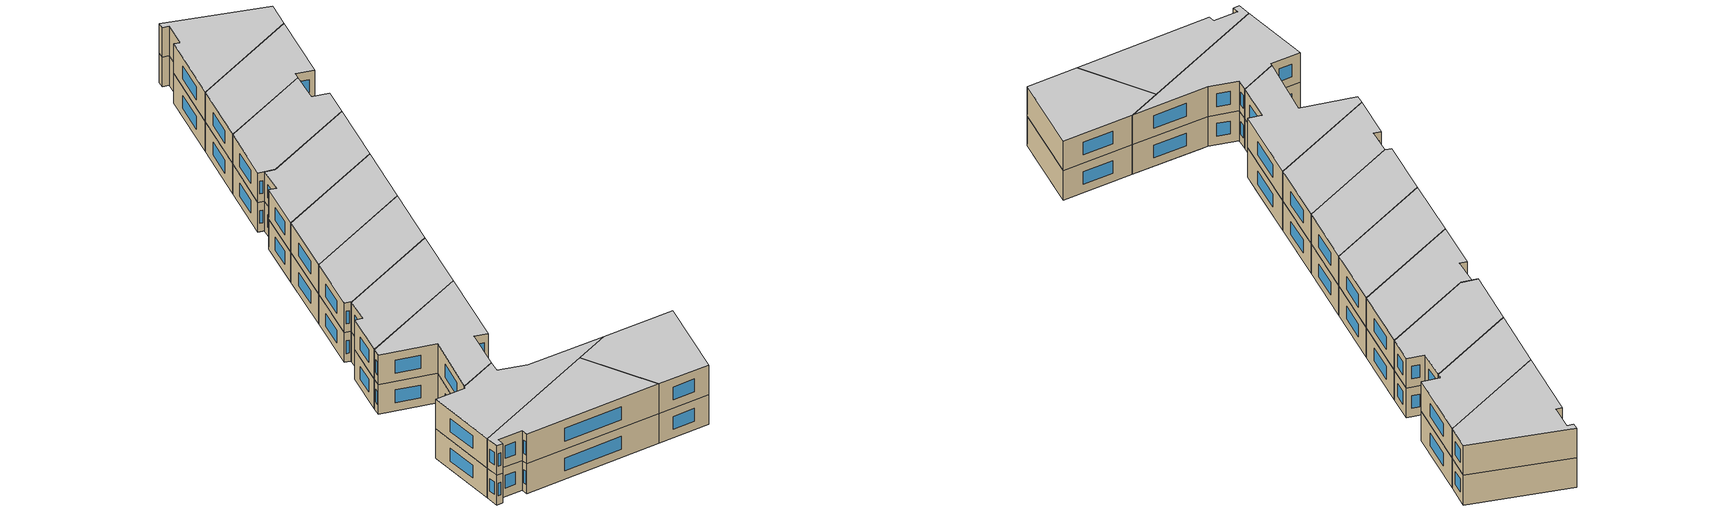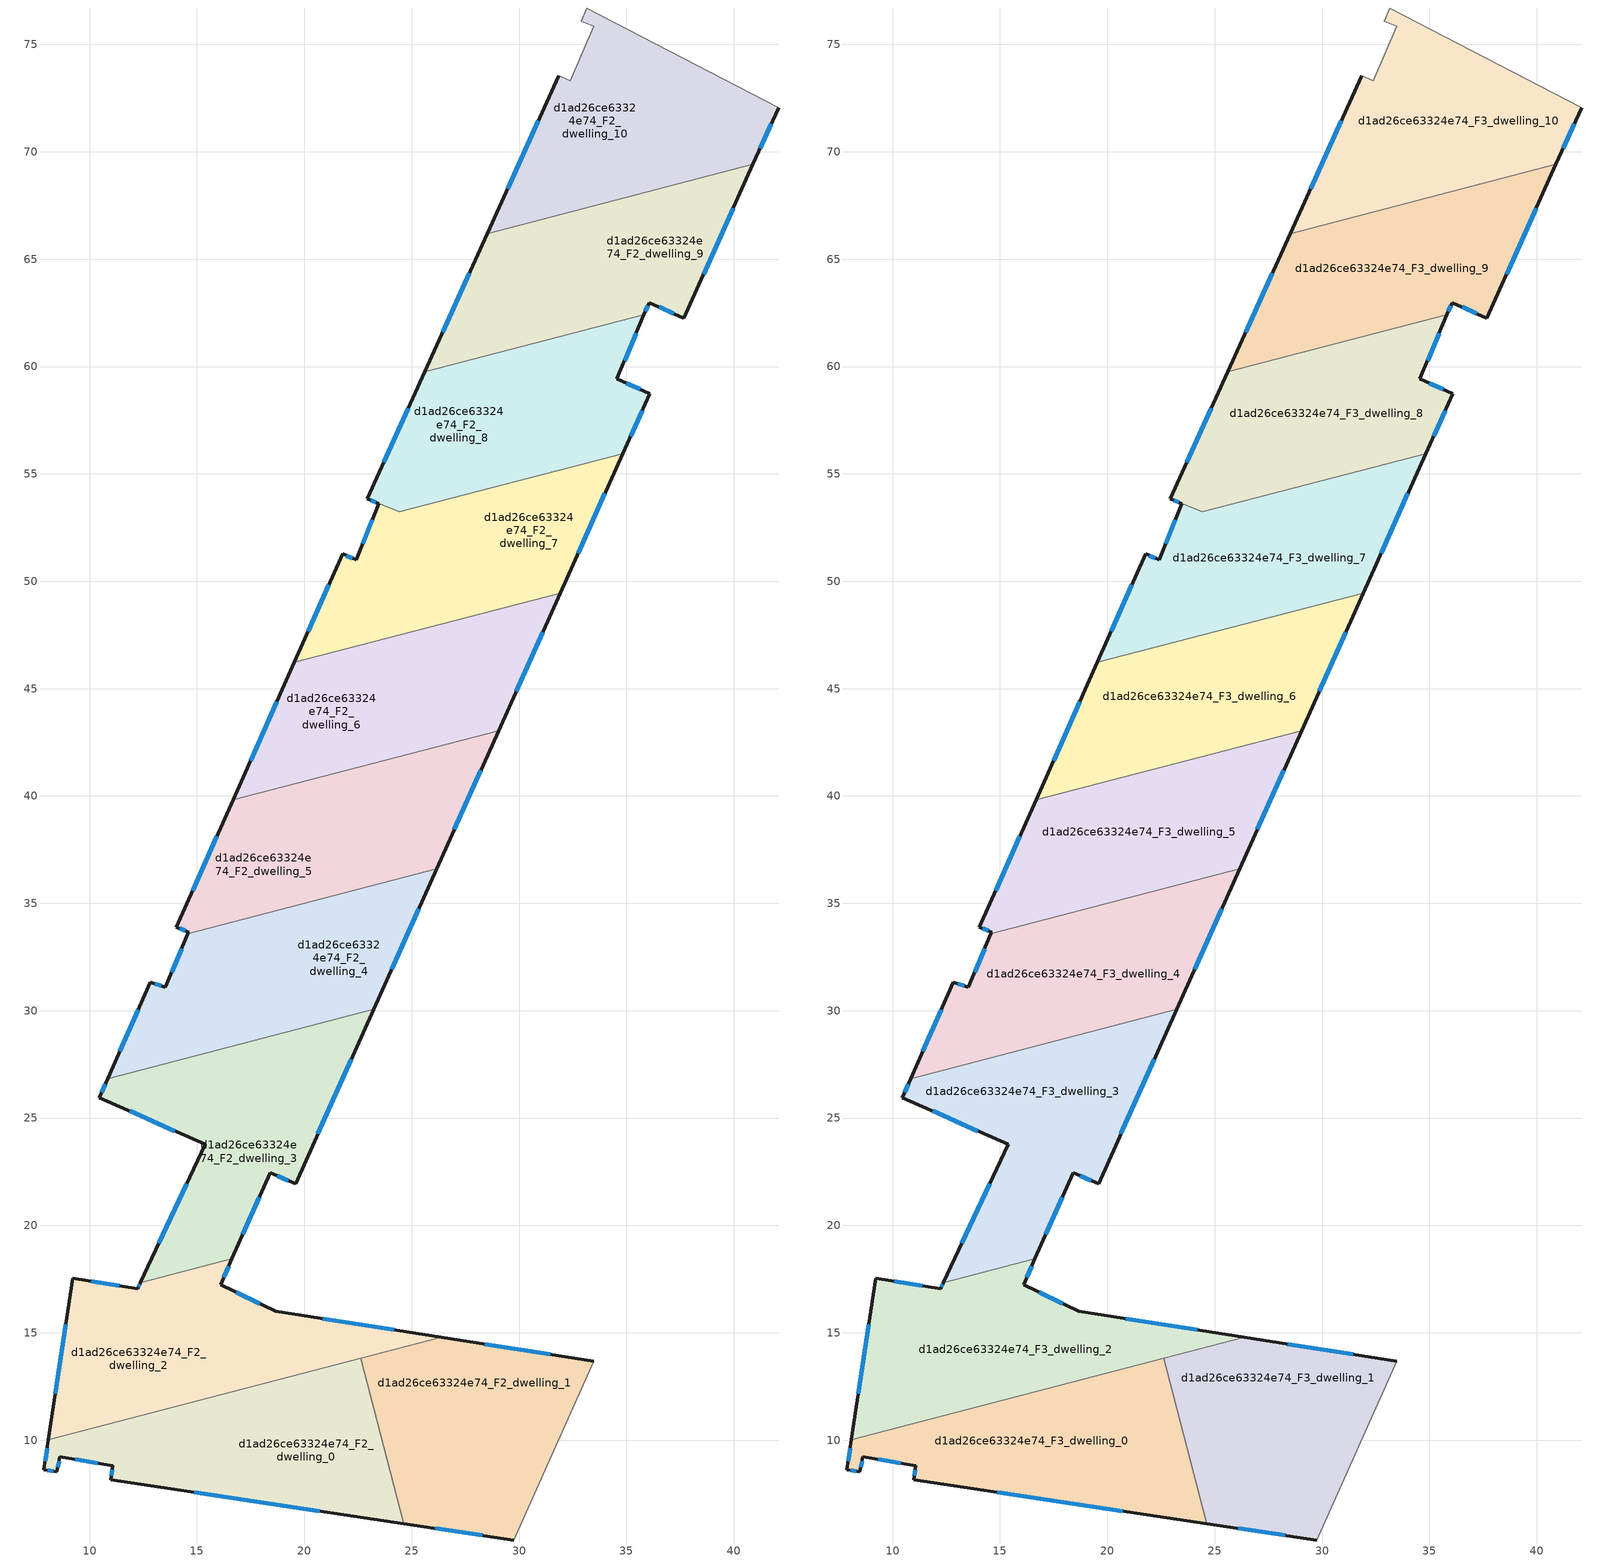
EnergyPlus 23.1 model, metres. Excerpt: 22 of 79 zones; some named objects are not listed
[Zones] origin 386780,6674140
d1ad26ce63324e74_F2_dwelling_0
 floor adiabatic (EU_floor_Construction): 23.32,11.12 24.62,6.12 15.39,7.5 17.64,12.52 19.27,12.94 z6
 floor to d1ad26ce63324e74_F1_dwelling_8 (EU_floor_Construction): 22.62,13.81 23.32,11.12 19.27,12.94 z6
 floor to d1ad26ce63324e74_F1_dwelling_11 (EU_floor_Construction): 17.64,12.52 15.39,7.5 10.98,8.16 11.07,8.82 8.62,9.22 8.47,8.54 7.87,8.62 8.08,10.02 z6
 wall outside (EU_wall_Construction): 8.08,10.02 7.87,8.62 8.47,8.54 8.62,9.22 11.07,8.82 10.98,8.16 24.62,6.12 z6:9
 wall to d1ad26ce63324e74_F2_dwelling_1 (EU_wall_Construction): 24.62,6.12 22.62,13.81 z6:9
 wall to d1ad26ce63324e74_F2_dwelling_2 (EU_wall_Construction): 22.62,13.81 8.08,10.02 z6:9
 window (EU_Window_Construction): 9.32,9.1 10.37,8.93 / 8.51,8.73 8.58,9.02 / 8.04,8.6 8.3,8.56 / 8.02,9.62 7.93,9.02 / 14.88,7.58 20.73,6.7 / 11.04,8.63 11,8.35 z6.86:8.14
d1ad26ce63324e74_F2_dwelling_1
 floor to d1ad26ce63324e74_F1_dwelling_8 (EU_floor_Construction): 33.47,13.68 30.83,7.75 23.32,11.12 22.62,13.81 26.39,14.79 z6
 floor to d1ad26ce63324e74_F1_dwelling_10 (EU_floor_Construction): 30.83,7.75 29.76,5.35 24.62,6.12 23.32,11.12 z6
 wall outside (EU_wall_Construction): 24.62,6.12 29.76,5.35 / 33.47,13.68 26.39,14.79 z6:9
 wall adiabatic (EU_wall_Construction): 29.76,5.35 33.47,13.68 z6:9
 wall to d1ad26ce63324e74_F2_dwelling_2 (EU_wall_Construction): 26.39,14.79 22.62,13.81 z6:9
 window (EU_Window_Construction): 26.09,5.9 28.29,5.57 / 31.45,14 28.41,14.48 z6.86:8.14
d1ad26ce63324e74_F2_dwelling_10
 floor to d1ad26ce63324e74_F1_dwelling_1 (EU_floor_Construction): 37.52,74.43 34.52,67.75 28.52,66.18 31.86,73.55 32.38,73.3 33.49,75.86 32.9,76.08 33.16,76.7 z6
 floor to d1ad26ce63324e74_F1_dwelling_0 (EU_floor_Construction): 42.08,72.05 40.89,69.41 34.52,67.75 37.52,74.43 z6
 wall outside (EU_wall_Construction): 40.89,69.41 42.08,72.05 / 31.86,73.55 28.52,66.18 z6:9
 wall adiabatic (EU_wall_Construction): 42.08,72.05 33.16,76.7 32.9,76.08 33.49,75.86 32.38,73.3 31.86,73.55 z6:9
 wall to d1ad26ce63324e74_F2_dwelling_9 (EU_wall_Construction): 28.52,66.18 40.89,69.41 z6:9
 window (EU_Window_Construction): 41.23,70.17 41.74,71.3 / 30.9,71.45 29.47,68.29 z6.86:8.14
d1ad26ce63324e74_F2_dwelling_2
 floor to d1ad26ce63324e74_F1_dwelling_11 (EU_floor_Construction): 18.08,13.48 17.64,12.52 8.08,10.02 9.2,17.47 9.21,17.55 12.24,17.06 11.87,16.27 z6
 floor to d1ad26ce63324e74_F1_dwelling_9 (EU_floor_Construction): 18.66,16.01 19.17,15.93 18.07,13.48 11.87,16.27 12.24,17.06 12.37,17.33 16.63,18.44 16.1,17.24 z6
 floor to d1ad26ce63324e74_F1_dwelling_8 (EU_floor_Construction): 26.39,14.79 19.27,12.94 18.08,13.48 19.17,15.93 z6
 floor to d1ad26ce63324e74_F1_dwelling_10 (EU_floor_Construction): 19.27,12.94 17.64,12.52 18.08,13.48 z6
 wall outside (EU_wall_Construction): 12.37,17.33 12.24,17.06 9.21,17.55 8.08,10.02 / 26.39,14.79 18.66,16.01 16.1,17.24 16.63,18.44 z6:9
 wall to d1ad26ce63324e74_F2_dwelling_3 (EU_wall_Construction): 16.63,18.44 12.37,17.33 z6:9
 window (EU_Window_Construction): 8.89,15.4 8.4,12.17 / 11.37,17.2 10.07,17.41 / 12.33,17.25 12.28,17.14 / 16.25,17.58 16.48,18.1 / 17.93,16.36 16.83,16.89 / 24.18,15.14 20.87,15.66 z6.86:8.14
d1ad26ce63324e74_F2_dwelling_3
 floor to d1ad26ce63324e74_F1_dwelling_9 (EU_floor_Construction): 20.64,24.27 19.59,21.95 18.4,22.46 16.63,18.44 12.37,17.33 15.38,23.77 10.46,25.96 10.85,26.84 13.43,27.51 z6
 floor to d1ad26ce63324e74_F1_dwelling_6 (EU_floor_Construction): 23.23,30.07 20.64,24.27 16.15,26.29 17.13,28.48 z6
 floor to d1ad26ce63324e74_F1_dwelling_7 (EU_floor_Construction): 17.13,28.48 16.15,26.29 13.43,27.51 z6
 wall outside (EU_wall_Construction): 10.85,26.84 10.46,25.96 15.38,23.77 12.37,17.33 / 16.63,18.44 18.4,22.46 19.59,21.95 23.23,30.07 z6:9
 wall to d1ad26ce63324e74_F2_dwelling_4 (EU_wall_Construction): 23.23,30.07 10.85,26.84 z6:9
 window (EU_Window_Construction): 14.52,21.93 13.23,19.17 / 11.86,25.33 13.97,24.4 / 10.74,26.59 10.57,26.21 / 20.63,24.27 22.19,27.75 / 18.74,22.31 19.25,22.09 / 17.14,19.59 17.9,21.31 z6.86:8.14
d1ad26ce63324e74_F2_dwelling_4
 floor to d1ad26ce63324e74_F1_dwelling_6 (EU_floor_Construction): 25.98,36.19 23.23,30.07 17.13,28.48 20.07,35.03 25.45,36.43 z6
 floor to d1ad26ce63324e74_F1_dwelling_7 (EU_floor_Construction): 20.07,35.03 17.13,28.48 13.43,27.51 11.52,28.37 12.82,31.33 13.53,31.08 14.58,33.59 z6
 floor to d1ad26ce63324e74_F1_dwelling_9 (EU_floor_Construction): 13.43,27.51 10.85,26.84 11.52,28.37 z6
 floor to d1ad26ce63324e74_F1_dwelling_4 (EU_floor_Construction): 26.17,36.61 25.98,36.19 25.45,36.43 z6
 wall outside (EU_wall_Construction): 14.58,33.59 13.53,31.08 12.82,31.33 10.85,26.84 / 23.23,30.07 26.17,36.61 z6:9
 wall to d1ad26ce63324e74_F2_dwelling_5 (EU_wall_Construction): 26.17,36.61 14.58,33.59 z6:9
 window (EU_Window_Construction): 13.33,31.15 13.02,31.26 / 14.28,32.88 13.83,31.8 / 24.07,31.94 25.33,34.74 / 12.26,30.05 11.41,28.12 z6.86:8.14
d1ad26ce63324e74_F2_dwelling_5
 floor to d1ad26ce63324e74_F1_dwelling_5 (EU_floor_Construction): 22.88,41.44 21.44,38.23 17.44,40.02 z6
 floor to d1ad26ce63324e74_F1_dwelling_4 (EU_floor_Construction): 29.05,43.05 26.17,36.61 25.45,36.43 21.44,38.23 22.88,41.44 z6
 floor to d1ad26ce63324e74_F1_dwelling_7 (EU_floor_Construction): 21.5,38.2 20.07,35.03 14.58,33.59 14.61,33.66 14.05,33.9 16.68,39.82 17.44,40.02 z6
 floor to d1ad26ce63324e74_F1_dwelling_6 (EU_floor_Construction): 25.45,36.43 20.07,35.03 21.5,38.2 z6
 wall outside (EU_wall_Construction): 16.68,39.82 14.05,33.9 14.61,33.66 14.58,33.59 / 26.17,36.61 29.05,43.05 z6:9
 wall to d1ad26ce63324e74_F2_dwelling_6 (EU_wall_Construction): 29.05,43.05 16.68,39.82 z6:9
 window (EU_Window_Construction): 14.21,33.83 14.45,33.73 / 15.93,38.13 14.8,35.59 / 26.99,38.45 28.23,41.21 z6.86:8.14
d1ad26ce63324e74_F2_dwelling_6
 floor to d1ad26ce63324e74_F1_dwelling_4 (EU_floor_Construction): 31.26,47.97 29.05,43.05 22.88,41.44 25.76,47.84 29.41,48.8 z6
 floor to d1ad26ce63324e74_F1_dwelling_2 (EU_floor_Construction): 31.92,49.45 31.26,47.97 29.42,48.8 z6
 floor to d1ad26ce63324e74_F1_dwelling_5 (EU_floor_Construction): 25.76,47.84 22.88,41.44 17.44,40.02 16.88,40.27 19.53,46.22 z6
 floor to d1ad26ce63324e74_F1_dwelling_7 (EU_floor_Construction): 17.44,40.02 16.68,39.82 16.88,40.27 z6
 wall outside (EU_wall_Construction): 29.05,43.05 31.92,49.45 / 19.53,46.22 16.68,39.82 z6:9
 wall to d1ad26ce63324e74_F2_dwelling_7 (EU_wall_Construction): 31.92,49.45 19.53,46.22 z6:9
 window (EU_Window_Construction): 29.87,44.88 31.1,47.62 / 18.72,44.39 17.5,41.65 z6.86:8.14
d1ad26ce63324e74_F2_dwelling_7
 floor to d1ad26ce63324e74_F1_dwelling_2 (EU_floor_Construction): 34.83,55.95 31.92,49.45 29.42,48.8 26.66,50.04 28.58,54.32 z6
 floor to d1ad26ce63324e74_F1_dwelling_5 (EU_floor_Construction): 26.73,50 25.76,47.84 19.53,46.22 21.78,51.28 22.42,51 22.74,51.79 z6
 floor to d1ad26ce63324e74_F1_dwelling_3 (EU_floor_Construction): 28.58,54.32 26.66,50.04 22.74,51.79 23.47,53.62 22.92,53.84 22.93,53.85 24.42,53.24 z6
 floor to d1ad26ce63324e74_F1_dwelling_4 (EU_floor_Construction): 29.41,48.8 25.76,47.84 26.73,50 z6
 wall outside (EU_wall_Construction): 31.92,49.45 34.83,55.95 / 22.93,53.85 22.92,53.84 23.47,53.62 22.42,51 21.78,51.28 19.53,46.22 z6:9
 wall to d1ad26ce63324e74_F2_dwelling_8 (EU_wall_Construction): 34.83,55.95 24.42,53.24 22.93,53.85 z6:9
 window (EU_Window_Construction): 32.75,51.31 34,54.09 / 21.14,49.83 20.17,47.66 / 22.23,51.08 21.96,51.2 / 23.17,52.87 22.72,51.75 / 23.08,53.78 23.32,53.68 z6.86:8.14
d1ad26ce63324e74_F2_dwelling_8
 floor to d1ad26ce63324e74_F1_dwelling_3 (EU_floor_Construction): 31.74,61.35 28.58,54.32 24.42,53.24 22.93,53.85 25.6,59.75 z6
 floor to d1ad26ce63324e74_F1_dwelling_0 (EU_floor_Construction): 35.82,62.42 35.11,60.73 32.99,61.68 z6
 floor to d1ad26ce63324e74_F1_dwelling_2 (EU_floor_Construction): 35.11,60.73 34.56,59.42 36.08,58.74 34.83,55.95 28.58,54.32 31.74,61.35 32.99,61.68 z6
 wall outside (EU_wall_Construction): 25.6,59.75 22.93,53.85 / 34.83,55.95 36.08,58.74 34.56,59.42 35.82,62.42 z6:9
 wall to d1ad26ce63324e74_F2_dwelling_9 (EU_wall_Construction): 35.82,62.42 25.6,59.75 z6:9
 window (EU_Window_Construction): 24.84,58.07 23.69,55.54 / 34.92,60.28 35.46,61.56 / 35.65,58.93 34.99,59.23 / 35.19,56.75 35.73,57.94 z6.86:8.14
d1ad26ce63324e74_F2_dwelling_9
 floor to d1ad26ce63324e74_F1_dwelling_0 (EU_floor_Construction): 40.89,69.41 37.67,62.25 36.06,62.98 35.82,62.42 32.99,61.68 31.99,62.13 34.52,67.75 z6
 floor to d1ad26ce63324e74_F1_dwelling_1 (EU_floor_Construction): 34.52,67.75 31.99,62.13 27.58,64.11 28.52,66.18 z6
 floor to d1ad26ce63324e74_F1_dwelling_3 (EU_floor_Construction): 32.07,62.09 31.74,61.35 25.6,59.75 27.58,64.11 z6
 floor to d1ad26ce63324e74_F1_dwelling_2 (EU_floor_Construction): 32.99,61.68 31.74,61.35 32.07,62.09 z6
 wall outside (EU_wall_Construction): 35.82,62.42 36.06,62.98 37.67,62.25 40.89,69.41 / 28.52,66.18 25.6,59.75 z6:9
 window (EU_Window_Construction): 36.52,62.77 37.21,62.46 / 35.89,62.58 35.99,62.82 / 27.69,64.35 26.44,61.59 / 38.59,64.3 39.97,67.37 z6.86:8.14
d1ad26ce63324e74_F3_dwelling_0
 floor to d1ad26ce63324e74_F2_dwelling_0 (EU_floor_Construction): 22.62,13.81 24.62,6.12 10.98,8.16 11.07,8.82 8.62,9.22 8.47,8.54 7.87,8.62 8.08,10.02 z9
 wall outside (EU_wall_Construction): 8.08,10.02 7.87,8.62 8.47,8.54 8.62,9.22 11.07,8.82 10.98,8.16 24.62,6.12 z9:12
 wall to d1ad26ce63324e74_F3_dwelling_1 (EU_wall_Construction): 24.62,6.12 22.62,13.81 z9:12
 wall to d1ad26ce63324e74_F3_dwelling_2 (EU_wall_Construction): 22.62,13.81 8.08,10.02 z9:12
 window (EU_Window_Construction): 9.32,9.1 10.37,8.93 / 8.51,8.73 8.58,9.02 / 8.04,8.6 8.3,8.56 / 8.02,9.62 7.93,9.02 / 14.88,7.58 20.73,6.7 / 11.04,8.63 11,8.35 z9.86:11.14
 ceiling to d1ad26ce63324e74_F4_dwelling_0 (EU_floor_Construction): 24.62,6.12 22.62,13.81 8.08,10.02 7.87,8.62 8.47,8.54 8.62,9.22 11.07,8.82 10.98,8.16 z12
d1ad26ce63324e74_F3_dwelling_1
 floor to d1ad26ce63324e74_F2_dwelling_1 (EU_floor_Construction): 33.47,13.68 29.76,5.35 24.62,6.12 22.62,13.81 26.39,14.79 z9
 wall outside (EU_wall_Construction): 24.62,6.12 29.76,5.35 / 33.47,13.68 26.39,14.79 z9:12
 wall adiabatic (EU_wall_Construction): 29.76,5.35 33.47,13.68 z9:12
 wall to d1ad26ce63324e74_F3_dwelling_2 (EU_wall_Construction): 26.39,14.79 22.62,13.81 z9:12
 window (EU_Window_Construction): 26.09,5.9 28.29,5.57 / 31.45,14 28.41,14.48 z9.86:11.14
 ceiling to d1ad26ce63324e74_F4_dwelling_1 (EU_floor_Construction): 29.76,5.35 33.47,13.68 26.39,14.79 22.62,13.81 24.62,6.12 z12
d1ad26ce63324e74_F3_dwelling_10
 floor to d1ad26ce63324e74_F2_dwelling_10 (EU_floor_Construction): 42.08,72.05 40.89,69.41 28.52,66.18 31.86,73.55 32.38,73.3 33.49,75.86 32.9,76.08 33.16,76.7 z9
 wall outside (EU_wall_Construction): 40.89,69.41 42.08,72.05 / 31.86,73.55 28.52,66.18 z9:12
 wall adiabatic (EU_wall_Construction): 42.08,72.05 33.16,76.7 32.9,76.08 33.49,75.86 32.38,73.3 31.86,73.55 z9:12
 wall to d1ad26ce63324e74_F3_dwelling_9 (EU_wall_Construction): 28.52,66.18 40.89,69.41 z9:12
 window (EU_Window_Construction): 41.23,70.17 41.74,71.3 / 30.9,71.45 29.47,68.29 z9.86:11.14
 ceiling to d1ad26ce63324e74_F4_dwelling_10 (EU_floor_Construction): 40.89,69.41 42.08,72.05 33.16,76.7 32.9,76.08 33.49,75.86 32.38,73.3 31.86,73.55 28.52,66.18 z12
d1ad26ce63324e74_F3_dwelling_2
 floor to d1ad26ce63324e74_F2_dwelling_2 (EU_floor_Construction): 26.39,14.79 8.08,10.02 9.21,17.55 12.24,17.06 12.37,17.33 16.63,18.44 16.1,17.24 18.66,16.01 z9
 wall outside (EU_wall_Construction): 12.37,17.33 12.24,17.06 9.21,17.55 8.08,10.02 / 26.39,14.79 18.66,16.01 16.1,17.24 16.63,18.44 z9:12
 wall to d1ad26ce63324e74_F3_dwelling_3 (EU_wall_Construction): 16.63,18.44 12.37,17.33 z9:12
 window (EU_Window_Construction): 8.89,15.4 8.4,12.17 / 11.37,17.2 10.07,17.41 / 12.33,17.25 12.28,17.14 / 16.25,17.58 16.48,18.1 / 17.93,16.36 16.83,16.89 / 24.18,15.14 20.87,15.66 z9.86:11.14
 ceiling to d1ad26ce63324e74_F4_dwelling_2 (EU_floor_Construction): 26.39,14.79 18.66,16.01 16.1,17.24 16.63,18.44 12.37,17.33 12.24,17.06 9.21,17.55 8.08,10.02 z12
d1ad26ce63324e74_F3_dwelling_3
 floor to d1ad26ce63324e74_F2_dwelling_3 (EU_floor_Construction): 23.23,30.07 19.59,21.95 18.4,22.46 16.63,18.44 12.37,17.33 15.38,23.77 10.46,25.96 10.85,26.84 z9
 wall outside (EU_wall_Construction): 10.85,26.84 10.46,25.96 15.38,23.77 12.37,17.33 / 16.63,18.44 18.4,22.46 19.59,21.95 23.23,30.07 z9:12
 wall to d1ad26ce63324e74_F3_dwelling_4 (EU_wall_Construction): 23.23,30.07 10.85,26.84 z9:12
 window (EU_Window_Construction): 14.52,21.93 13.23,19.17 / 11.86,25.33 13.97,24.4 / 10.74,26.59 10.57,26.21 / 20.63,24.27 22.19,27.75 / 18.74,22.31 19.25,22.09 / 17.14,19.59 17.9,21.31 z9.86:11.14
 ceiling to d1ad26ce63324e74_F4_dwelling_3 (EU_floor_Construction): 19.59,21.95 23.23,30.07 10.85,26.84 10.46,25.96 15.38,23.77 12.37,17.33 16.63,18.44 18.4,22.46 z12
d1ad26ce63324e74_F3_dwelling_4
 floor to d1ad26ce63324e74_F2_dwelling_4 (EU_floor_Construction): 26.17,36.61 23.23,30.07 10.85,26.84 12.82,31.33 13.53,31.08 14.58,33.59 z9
 wall outside (EU_wall_Construction): 14.58,33.59 13.53,31.08 12.82,31.33 10.85,26.84 / 23.23,30.07 26.17,36.61 z9:12
 wall to d1ad26ce63324e74_F3_dwelling_5 (EU_wall_Construction): 26.17,36.61 14.58,33.59 z9:12
 window (EU_Window_Construction): 13.33,31.15 13.02,31.26 / 14.28,32.88 13.83,31.8 / 24.07,31.94 25.33,34.74 / 12.26,30.05 11.41,28.12 z9.86:11.14
 ceiling to d1ad26ce63324e74_F4_dwelling_4 (EU_floor_Construction): 23.23,30.07 26.17,36.61 14.58,33.59 13.53,31.08 12.82,31.33 10.85,26.84 z12
d1ad26ce63324e74_F3_dwelling_5
 floor to d1ad26ce63324e74_F2_dwelling_5 (EU_floor_Construction): 29.05,43.05 26.17,36.61 14.58,33.59 14.61,33.66 14.05,33.9 16.68,39.82 z9
 wall outside (EU_wall_Construction): 16.68,39.82 14.05,33.9 14.61,33.66 14.58,33.59 / 26.17,36.61 29.05,43.05 z9:12
 wall to d1ad26ce63324e74_F3_dwelling_6 (EU_wall_Construction): 29.05,43.05 16.68,39.82 z9:12
 window (EU_Window_Construction): 14.21,33.83 14.45,33.73 / 15.93,38.13 14.8,35.59 / 26.99,38.45 28.23,41.21 z9.86:11.14
 ceiling to d1ad26ce63324e74_F4_dwelling_5 (EU_floor_Construction): 26.17,36.61 29.05,43.05 16.68,39.82 14.05,33.9 14.61,33.66 14.58,33.59 z12
d1ad26ce63324e74_F3_dwelling_6
 floor to d1ad26ce63324e74_F2_dwelling_6 (EU_floor_Construction): 31.92,49.45 29.05,43.05 16.68,39.82 19.53,46.22 z9
 wall outside (EU_wall_Construction): 29.05,43.05 31.92,49.45 / 19.53,46.22 16.68,39.82 z9:12
 wall to d1ad26ce63324e74_F3_dwelling_7 (EU_wall_Construction): 31.92,49.45 19.53,46.22 z9:12
 window (EU_Window_Construction): 29.87,44.88 31.1,47.62 / 18.72,44.39 17.5,41.65 z9.86:11.14
 ceiling to d1ad26ce63324e74_F4_dwelling_6 (EU_floor_Construction): 29.05,43.05 31.92,49.45 19.53,46.22 16.68,39.82 z12
d1ad26ce63324e74_F3_dwelling_7
 floor to d1ad26ce63324e74_F2_dwelling_7 (EU_floor_Construction): 34.83,55.95 31.92,49.45 19.53,46.22 21.78,51.28 22.42,51 23.47,53.62 22.92,53.84 22.93,53.85 24.42,53.24 z9
 wall outside (EU_wall_Construction): 31.92,49.45 34.83,55.95 / 22.93,53.85 22.92,53.84 23.47,53.62 22.42,51 21.78,51.28 19.53,46.22 z9:12
 wall to d1ad26ce63324e74_F3_dwelling_8 (EU_wall_Construction): 34.83,55.95 24.42,53.24 22.93,53.85 z9:12
 window (EU_Window_Construction): 32.75,51.31 34,54.09 / 21.14,49.83 20.17,47.66 / 22.23,51.08 21.96,51.2 / 23.17,52.87 22.72,51.75 / 23.08,53.78 23.32,53.68 z9.86:11.14
 ceiling to d1ad26ce63324e74_F4_dwelling_7 (EU_floor_Construction): 31.92,49.45 34.83,55.95 24.42,53.24 22.93,53.85 22.92,53.84 23.47,53.62 22.42,51 21.78,51.28 19.53,46.22 z12
d1ad26ce63324e74_F3_dwelling_8
 floor to d1ad26ce63324e74_F2_dwelling_8 (EU_floor_Construction): 35.82,62.42 34.56,59.42 36.08,58.74 34.83,55.95 24.42,53.24 22.93,53.85 25.6,59.75 z9
 wall outside (EU_wall_Construction): 25.6,59.75 22.93,53.85 / 34.83,55.95 36.08,58.74 34.56,59.42 35.82,62.42 z9:12
 wall to d1ad26ce63324e74_F3_dwelling_9 (EU_wall_Construction): 35.82,62.42 25.6,59.75 z9:12
 window (EU_Window_Construction): 24.84,58.07 23.69,55.54 / 34.92,60.28 35.46,61.56 / 35.65,58.93 34.99,59.23 / 35.19,56.75 35.73,57.94 z9.86:11.14
 ceiling to d1ad26ce63324e74_F4_dwelling_8 (EU_floor_Construction): 34.83,55.95 36.08,58.74 34.56,59.42 35.82,62.42 25.6,59.75 22.93,53.85 24.42,53.24 z12
d1ad26ce63324e74_F3_dwelling_9
 floor to d1ad26ce63324e74_F2_dwelling_9 (EU_floor_Construction): 40.89,69.41 37.67,62.25 36.06,62.98 35.82,62.42 25.6,59.75 28.52,66.18 z9
 wall outside (EU_wall_Construction): 35.82,62.42 36.06,62.98 37.67,62.25 40.89,69.41 / 28.52,66.18 25.6,59.75 z9:12
 window (EU_Window_Construction): 36.52,62.77 37.21,62.46 / 35.89,62.58 35.99,62.82 / 27.69,64.35 26.44,61.59 / 38.59,64.3 39.97,67.37 z9.86:11.14
 ceiling to d1ad26ce63324e74_F4_dwelling_9 (EU_floor_Construction): 37.67,62.25 40.89,69.41 28.52,66.18 25.6,59.75 35.82,62.42 36.06,62.98 z12
[Building]
EU S2 Campaign: North Axis=0; Terrain=City; Solar Distribution=FullExterior
[Site:Location]
Helsinki-Vantaa.AP: Latitude=60.317; Longitude=24.963; Time Zone=2; Elevation=54.6
[SizingPeriod:WeatherFileDays]
AnnualSizingPeriod: Begin Month=1; Begin Day of Month=1; End Month=12; End Day of Month=31; Day of Week for Start Day=Monday; Use Weather File Daylight Saving Period=No; Use Weather File Rain and Snow Indicators=No
[MATERIAL]
EU_InternalMass_Material: Roughness=MediumRough; Thickness=0.1; Conductivity=1; Density=1800; Specific Heat=900; Thermal Absorptance=0.9; Solar Absorptance=0.7; Visible Absorptance=0.7
[MATERIAL:NOMASS] Roughness=MediumRough; Thermal Absorptance=0.9; Solar Absorptance=0.7; Visible Absorptance=0.7
Name | Thermal Resistance
EU_wall_NoMass | 1.10183
EU_floor_NoMass | 1.70606
[WINDOWMATERIAL:SIMPLEGLAZINGSYSTEM]
EU_Window_SimpleGlazing: UFactor=3.11035; Solar Heat Gain Coefficient=0.8; Visible Transmittance=0.8
[CONSTRUCTION]
EU_wall_Construction: EU_wall_NoMass
EU_floor_Construction: EU_floor_NoMass
EU_Window_Construction: EU_Window_SimpleGlazing
EU_InternalMass_Construction: EU_InternalMass_Material
[ZONE] Type=1; Multiplier=1; Ceiling Height=autocalculate; Floor Area=autocalculate; Part of Total Floor Area=Yes
Name | Volume
d1ad26ce63324e74_F2_dwelling_0; d1ad26ce63324e74_F3_dwelling_0 | 210
d1ad26ce63324e74_F2_dwelling_1; d1ad26ce63324e74_F3_dwelling_1 | 210.012
d1ad26ce63324e74_F2_dwelling_10; d1ad26ce63324e74_F3_dwelling_10 | 209.979
d1ad26ce63324e74_F2_dwelling_2; d1ad26ce63324e74_F3_dwelling_2 | 214.094
d1ad26ce63324e74_F2_dwelling_3; d1ad26ce63324e74_F3_dwelling_3 | 205.909
d1ad26ce63324e74_F2_dwelling_4; d1ad26ce63324e74_F3_dwelling_4 | 209.998
d1ad26ce63324e74_F2_dwelling_5; d1ad26ce63324e74_F3_dwelling_5 | 210.014
d1ad26ce63324e74_F2_dwelling_6; d1ad26ce63324e74_F3_dwelling_6 | 209.971
d1ad26ce63324e74_F2_dwelling_7; d1ad26ce63324e74_F3_dwelling_7 | 211.224
d1ad26ce63324e74_F2_dwelling_8; d1ad26ce63324e74_F3_dwelling_8 | 207.577
d1ad26ce63324e74_F2_dwelling_9; d1ad26ce63324e74_F3_dwelling_9 | 211.199
[INTERNALMASS] Construction=EU_InternalMass_Construction
Name | Zone or ZoneList | Surface Area
d1ad26ce63324e74_F2_dwelling_0_EU_InternalMass | d1ad26ce63324e74_F2_dwelling_0 | 69.9975
d1ad26ce63324e74_F2_dwelling_1_EU_InternalMass | d1ad26ce63324e74_F2_dwelling_1 | 70.0049
d1ad26ce63324e74_F2_dwelling_2_EU_InternalMass | d1ad26ce63324e74_F2_dwelling_2 | 71.3663
d1ad26ce63324e74_F2_dwelling_3_EU_InternalMass | d1ad26ce63324e74_F2_dwelling_3 | 68.6367
d1ad26ce63324e74_F2_dwelling_4_EU_InternalMass | d1ad26ce63324e74_F2_dwelling_4 | 69.9995
d1ad26ce63324e74_F2_dwelling_5_EU_InternalMass | d1ad26ce63324e74_F2_dwelling_5 | 70.0042
d1ad26ce63324e74_F2_dwelling_6_EU_InternalMass | d1ad26ce63324e74_F2_dwelling_6 | 69.9905
d1ad26ce63324e74_F2_dwelling_7_EU_InternalMass | d1ad26ce63324e74_F2_dwelling_7 | 70.4046
d1ad26ce63324e74_F2_dwelling_8_EU_InternalMass | d1ad26ce63324e74_F2_dwelling_8 | 69.1996
d1ad26ce63324e74_F2_dwelling_9_EU_InternalMass | d1ad26ce63324e74_F2_dwelling_9 | 70.399
d1ad26ce63324e74_F2_dwelling_10_EU_InternalMass | d1ad26ce63324e74_F2_dwelling_10 | 69.9932
d1ad26ce63324e74_F3_dwelling_0_EU_InternalMass | d1ad26ce63324e74_F3_dwelling_0 | 69.9975
d1ad26ce63324e74_F3_dwelling_1_EU_InternalMass | d1ad26ce63324e74_F3_dwelling_1 | 70.0049
d1ad26ce63324e74_F3_dwelling_2_EU_InternalMass | d1ad26ce63324e74_F3_dwelling_2 | 71.3663
d1ad26ce63324e74_F3_dwelling_3_EU_InternalMass | d1ad26ce63324e74_F3_dwelling_3 | 68.6367
d1ad26ce63324e74_F3_dwelling_4_EU_InternalMass | d1ad26ce63324e74_F3_dwelling_4 | 69.9995
d1ad26ce63324e74_F3_dwelling_5_EU_InternalMass | d1ad26ce63324e74_F3_dwelling_5 | 70.0042
d1ad26ce63324e74_F3_dwelling_6_EU_InternalMass | d1ad26ce63324e74_F3_dwelling_6 | 69.9905
d1ad26ce63324e74_F3_dwelling_7_EU_InternalMass | d1ad26ce63324e74_F3_dwelling_7 | 70.4046
d1ad26ce63324e74_F3_dwelling_8_EU_InternalMass | d1ad26ce63324e74_F3_dwelling_8 | 69.1996
d1ad26ce63324e74_F3_dwelling_9_EU_InternalMass | d1ad26ce63324e74_F3_dwelling_9 | 70.399
d1ad26ce63324e74_F3_dwelling_10_EU_InternalMass | d1ad26ce63324e74_F3_dwelling_10 | 69.9932
[OTHEREQUIPMENT] Fuel Type=Electricity; Design Level Calculation Method=Watts/Area; Power per Zone Floor Area=1; Fraction Latent=0; Fraction Radiant=0; Fraction Lost=0; Carbon Dioxide Generation Rate=0; EndUse Subcategory=EU_Step8_InternalGains
Name | Zone or ZoneList or Space or SpaceList | Schedule
EU_Step8_InternalGain_d1ad26ce63324e74_F2_dwelling_0_f000 | d1ad26ce63324e74_F2_dwelling_0 | EU_Step8_GainSchedule_d1ad26ce63324e74_F2_dwelling_0_f000
EU_Step8_InternalGain_d1ad26ce63324e74_F2_dwelling_1_f000 | d1ad26ce63324e74_F2_dwelling_1 | EU_Step8_GainSchedule_d1ad26ce63324e74_F2_dwelling_1_f000
EU_Step8_InternalGain_d1ad26ce63324e74_F2_dwelling_2_f000 | d1ad26ce63324e74_F2_dwelling_2 | EU_Step8_GainSchedule_d1ad26ce63324e74_F2_dwelling_2_f000
EU_Step8_InternalGain_d1ad26ce63324e74_F2_dwelling_3_f000 | d1ad26ce63324e74_F2_dwelling_3 | EU_Step8_GainSchedule_d1ad26ce63324e74_F2_dwelling_3_f000
EU_Step8_InternalGain_d1ad26ce63324e74_F2_dwelling_4_f000 | d1ad26ce63324e74_F2_dwelling_4 | EU_Step8_GainSchedule_d1ad26ce63324e74_F2_dwelling_4_f000
EU_Step8_InternalGain_d1ad26ce63324e74_F2_dwelling_5_f000 | d1ad26ce63324e74_F2_dwelling_5 | EU_Step8_GainSchedule_d1ad26ce63324e74_F2_dwelling_5_f000
EU_Step8_InternalGain_d1ad26ce63324e74_F2_dwelling_6_f000 | d1ad26ce63324e74_F2_dwelling_6 | EU_Step8_GainSchedule_d1ad26ce63324e74_F2_dwelling_6_f000
EU_Step8_InternalGain_d1ad26ce63324e74_F2_dwelling_7_f000 | d1ad26ce63324e74_F2_dwelling_7 | EU_Step8_GainSchedule_d1ad26ce63324e74_F2_dwelling_7_f000
EU_Step8_InternalGain_d1ad26ce63324e74_F2_dwelling_8_f000 | d1ad26ce63324e74_F2_dwelling_8 | EU_Step8_GainSchedule_d1ad26ce63324e74_F2_dwelling_8_f000
EU_Step8_InternalGain_d1ad26ce63324e74_F2_dwelling_9_f000 | d1ad26ce63324e74_F2_dwelling_9 | EU_Step8_GainSchedule_d1ad26ce63324e74_F2_dwelling_9_f000
EU_Step8_InternalGain_d1ad26ce63324e74_F2_dwelling_10_f000 | d1ad26ce63324e74_F2_dwelling_10 | EU_Step8_GainSchedule_d1ad26ce63324e74_F2_dwelling_10_f000
EU_Step8_InternalGain_d1ad26ce63324e74_F3_dwelling_0_f000 | d1ad26ce63324e74_F3_dwelling_0 | EU_Step8_GainSchedule_d1ad26ce63324e74_F3_dwelling_0_f000
EU_Step8_InternalGain_d1ad26ce63324e74_F3_dwelling_1_f000 | d1ad26ce63324e74_F3_dwelling_1 | EU_Step8_GainSchedule_d1ad26ce63324e74_F3_dwelling_1_f000
EU_Step8_InternalGain_d1ad26ce63324e74_F3_dwelling_2_f000 | d1ad26ce63324e74_F3_dwelling_2 | EU_Step8_GainSchedule_d1ad26ce63324e74_F3_dwelling_2_f000
EU_Step8_InternalGain_d1ad26ce63324e74_F3_dwelling_3_f000 | d1ad26ce63324e74_F3_dwelling_3 | EU_Step8_GainSchedule_d1ad26ce63324e74_F3_dwelling_3_f000
EU_Step8_InternalGain_d1ad26ce63324e74_F3_dwelling_4_f000 | d1ad26ce63324e74_F3_dwelling_4 | EU_Step8_GainSchedule_d1ad26ce63324e74_F3_dwelling_4_f000
EU_Step8_InternalGain_d1ad26ce63324e74_F3_dwelling_5_f000 | d1ad26ce63324e74_F3_dwelling_5 | EU_Step8_GainSchedule_d1ad26ce63324e74_F3_dwelling_5_f000
EU_Step8_InternalGain_d1ad26ce63324e74_F3_dwelling_6_f000 | d1ad26ce63324e74_F3_dwelling_6 | EU_Step8_GainSchedule_d1ad26ce63324e74_F3_dwelling_6_f000
EU_Step8_InternalGain_d1ad26ce63324e74_F3_dwelling_7_f000 | d1ad26ce63324e74_F3_dwelling_7 | EU_Step8_GainSchedule_d1ad26ce63324e74_F3_dwelling_7_f000
EU_Step8_InternalGain_d1ad26ce63324e74_F3_dwelling_8_f000 | d1ad26ce63324e74_F3_dwelling_8 | EU_Step8_GainSchedule_d1ad26ce63324e74_F3_dwelling_8_f000
EU_Step8_InternalGain_d1ad26ce63324e74_F3_dwelling_9_f000 | d1ad26ce63324e74_F3_dwelling_9 | EU_Step8_GainSchedule_d1ad26ce63324e74_F3_dwelling_9_f000
EU_Step8_InternalGain_d1ad26ce63324e74_F3_dwelling_10_f000 | d1ad26ce63324e74_F3_dwelling_10 | EU_Step8_GainSchedule_d1ad26ce63324e74_F3_dwelling_10_f000
[ZONEVENTILATION:DESIGNFLOWRATE] Schedule=EU_AlwaysOn; Design Flow Rate Calculation Method=AirChanges/Hour; Air Changes per Hour=0.756316; Ventilation Type=Natural; Fan Pressure Rise=0; Fan Total Efficiency=1; Constant Term Coefficient=1; Temperature Term Coefficient=0; Velocity Term Coefficient=0; Velocity Squared Term Coefficient=0; Minimum Indoor Temperature=-100; Maximum Indoor Temperature=100; Delta Temperature=-100; Minimum Outdoor Temperature=-100; Maximum Outdoor Temperature=100; Maximum Wind Speed=40
Name | Zone or ZoneList or Space or SpaceList
EU_ConstantAir_d1ad26ce63324e74_F2_dwelling_0 | d1ad26ce63324e74_F2_dwelling_0
EU_ConstantAir_d1ad26ce63324e74_F2_dwelling_1 | d1ad26ce63324e74_F2_dwelling_1
EU_ConstantAir_d1ad26ce63324e74_F2_dwelling_2 | d1ad26ce63324e74_F2_dwelling_2
EU_ConstantAir_d1ad26ce63324e74_F2_dwelling_3 | d1ad26ce63324e74_F2_dwelling_3
EU_ConstantAir_d1ad26ce63324e74_F2_dwelling_4 | d1ad26ce63324e74_F2_dwelling_4
EU_ConstantAir_d1ad26ce63324e74_F2_dwelling_5 | d1ad26ce63324e74_F2_dwelling_5
EU_ConstantAir_d1ad26ce63324e74_F2_dwelling_6 | d1ad26ce63324e74_F2_dwelling_6
EU_ConstantAir_d1ad26ce63324e74_F2_dwelling_7 | d1ad26ce63324e74_F2_dwelling_7
EU_ConstantAir_d1ad26ce63324e74_F2_dwelling_8 | d1ad26ce63324e74_F2_dwelling_8
EU_ConstantAir_d1ad26ce63324e74_F2_dwelling_9 | d1ad26ce63324e74_F2_dwelling_9
EU_ConstantAir_d1ad26ce63324e74_F2_dwelling_10 | d1ad26ce63324e74_F2_dwelling_10
EU_ConstantAir_d1ad26ce63324e74_F3_dwelling_0 | d1ad26ce63324e74_F3_dwelling_0
EU_ConstantAir_d1ad26ce63324e74_F3_dwelling_1 | d1ad26ce63324e74_F3_dwelling_1
EU_ConstantAir_d1ad26ce63324e74_F3_dwelling_2 | d1ad26ce63324e74_F3_dwelling_2
EU_ConstantAir_d1ad26ce63324e74_F3_dwelling_3 | d1ad26ce63324e74_F3_dwelling_3
EU_ConstantAir_d1ad26ce63324e74_F3_dwelling_4 | d1ad26ce63324e74_F3_dwelling_4
EU_ConstantAir_d1ad26ce63324e74_F3_dwelling_5 | d1ad26ce63324e74_F3_dwelling_5
EU_ConstantAir_d1ad26ce63324e74_F3_dwelling_6 | d1ad26ce63324e74_F3_dwelling_6
EU_ConstantAir_d1ad26ce63324e74_F3_dwelling_7 | d1ad26ce63324e74_F3_dwelling_7
EU_ConstantAir_d1ad26ce63324e74_F3_dwelling_8 | d1ad26ce63324e74_F3_dwelling_8
EU_ConstantAir_d1ad26ce63324e74_F3_dwelling_9 | d1ad26ce63324e74_F3_dwelling_9
EU_ConstantAir_d1ad26ce63324e74_F3_dwelling_10 | d1ad26ce63324e74_F3_dwelling_10
[HVACTEMPLATE:ZONE:IDEALLOADSAIRSYSTEM] System Availability Schedule=EU_AlwaysOn; Maximum Heating Supply Air Temperature=50; Minimum Cooling Supply Air Temperature=13; Maximum Heating Supply Air Humidity Ratio=0.0156; Minimum Cooling Supply Air Humidity Ratio=0.0077; Heating Limit=NoLimit; Cooling Limit=NoLimit; Heating Availability Schedule=EU_AlwaysOn; Cooling Availability Schedule=EU_CoolingOff; Dehumidification Control Type=ConstantSensibleHeatRatio; Cooling Sensible Heat Ratio=0.7; Dehumidification Setpoint=60; Humidification Control Type=None; Humidification Setpoint=30; Outdoor Air Method=None; Outdoor Air Flow Rate per Person=0.00944; Outdoor Air Flow Rate per Zone Floor Area=0; Outdoor Air Flow Rate per Zone=0; Demand Controlled Ventilation Type=None; Outdoor Air Economizer Type=NoEconomizer; Heat Recovery Type=None; Sensible Heat Recovery Effectiveness=0.7; Latent Heat Recovery Effectiveness=0.65
Name | Template Thermostat
d1ad26ce63324e74_F2_dwelling_0 | EU_HeatOnly_d1ad26ce63324e74_F2_dwelling_0
d1ad26ce63324e74_F2_dwelling_1 | EU_HeatOnly_d1ad26ce63324e74_F2_dwelling_1
d1ad26ce63324e74_F2_dwelling_2 | EU_HeatOnly_d1ad26ce63324e74_F2_dwelling_2
d1ad26ce63324e74_F2_dwelling_3 | EU_HeatOnly_d1ad26ce63324e74_F2_dwelling_3
d1ad26ce63324e74_F2_dwelling_4 | EU_HeatOnly_d1ad26ce63324e74_F2_dwelling_4
d1ad26ce63324e74_F2_dwelling_5 | EU_HeatOnly_d1ad26ce63324e74_F2_dwelling_5
d1ad26ce63324e74_F2_dwelling_6 | EU_HeatOnly_d1ad26ce63324e74_F2_dwelling_6
d1ad26ce63324e74_F2_dwelling_7 | EU_HeatOnly_d1ad26ce63324e74_F2_dwelling_7
d1ad26ce63324e74_F2_dwelling_8 | EU_HeatOnly_d1ad26ce63324e74_F2_dwelling_8
d1ad26ce63324e74_F2_dwelling_9 | EU_HeatOnly_d1ad26ce63324e74_F2_dwelling_9
d1ad26ce63324e74_F2_dwelling_10 | EU_HeatOnly_d1ad26ce63324e74_F2_dwelling_10
d1ad26ce63324e74_F3_dwelling_0 | EU_HeatOnly_d1ad26ce63324e74_F3_dwelling_0
d1ad26ce63324e74_F3_dwelling_1 | EU_HeatOnly_d1ad26ce63324e74_F3_dwelling_1
d1ad26ce63324e74_F3_dwelling_2 | EU_HeatOnly_d1ad26ce63324e74_F3_dwelling_2
d1ad26ce63324e74_F3_dwelling_3 | EU_HeatOnly_d1ad26ce63324e74_F3_dwelling_3
d1ad26ce63324e74_F3_dwelling_4 | EU_HeatOnly_d1ad26ce63324e74_F3_dwelling_4
d1ad26ce63324e74_F3_dwelling_5 | EU_HeatOnly_d1ad26ce63324e74_F3_dwelling_5
d1ad26ce63324e74_F3_dwelling_6 | EU_HeatOnly_d1ad26ce63324e74_F3_dwelling_6
d1ad26ce63324e74_F3_dwelling_7 | EU_HeatOnly_d1ad26ce63324e74_F3_dwelling_7
d1ad26ce63324e74_F3_dwelling_8 | EU_HeatOnly_d1ad26ce63324e74_F3_dwelling_8
d1ad26ce63324e74_F3_dwelling_9 | EU_HeatOnly_d1ad26ce63324e74_F3_dwelling_9
d1ad26ce63324e74_F3_dwelling_10 | EU_HeatOnly_d1ad26ce63324e74_F3_dwelling_10
[SIZING:ZONE] Zone Cooling Design Supply Air Temperature Input Method=SupplyAirTemperature; Zone Cooling Design Supply Air Temperature=13; Zone Heating Design Supply Air Temperature Input Method=SupplyAirTemperature; Zone Heating Design Supply Air Temperature=50; Zone Cooling Design Supply Air Humidity Ratio=0.008; Zone Heating Design Supply Air Humidity Ratio=0.008; Cooling Design Air Flow Method=DesignDay; Cooling Design Air Flow Rate=0; Cooling Minimum Air Flow per Zone Floor Area=0.000762; Cooling Minimum Air Flow=0; Cooling Minimum Air Flow Fraction=0.2; Heating Design Air Flow Method=DesignDay; Heating Design Air Flow Rate=0; Heating Maximum Air Flow per Zone Floor Area=0.002032; Heating Maximum Air Flow=0.141576; Heating Maximum Air Flow Fraction=0.3; Account for Dedicated Outdoor Air System=No; Dedicated Outdoor Air System Control Strategy=NeutralSupplyAir; Dedicated Outdoor Air Low Setpoint Temperature for Design=autosize; Dedicated Outdoor Air High Setpoint Temperature for Design=autosize; Zone Load Sizing Method=Sensible Load Only No Latent Load; Zone Latent Cooling Design Supply Air Humidity Ratio Input Method=HumidityRatioDifference; Zone Cooling Design Supply Air Humidity Ratio Difference=0.005; Zone Latent Heating Design Supply Air Humidity Ratio Input Method=HumidityRatioDifference; Zone Humidification Design Supply Air Humidity Ratio Difference=0.005
d1ad26ce63324e74_F2_dwelling_0; d1ad26ce63324e74_F2_dwelling_1; d1ad26ce63324e74_F2_dwelling_2; d1ad26ce63324e74_F2_dwelling_3; d1ad26ce63324e74_F2_dwelling_4; d1ad26ce63324e74_F2_dwelling_5; d1ad26ce63324e74_F2_dwelling_6; d1ad26ce63324e74_F2_dwelling_7; d1ad26ce63324e74_F2_dwelling_8; d1ad26ce63324e74_F2_dwelling_9; d1ad26ce63324e74_F2_dwelling_10; d1ad26ce63324e74_F3_dwelling_0; d1ad26ce63324e74_F3_dwelling_1; d1ad26ce63324e74_F3_dwelling_2; d1ad26ce63324e74_F3_dwelling_3; d1ad26ce63324e74_F3_dwelling_4; d1ad26ce63324e74_F3_dwelling_5; d1ad26ce63324e74_F3_dwelling_6; d1ad26ce63324e74_F3_dwelling_7; d1ad26ce63324e74_F3_dwelling_8; d1ad26ce63324e74_F3_dwelling_9; d1ad26ce63324e74_F3_dwelling_10
[SCHEDULE:CONSTANT]
Name | Hourly Value
EU_AlwaysOn | 1
EU_CoolingOff | 0
[SCHEDULE:FILE] Column Number=1; Rows to Skip at Top=0; Number of Hours of Data=8760; Column Separator=Comma; Interpolate to Timestep=No; Minutes per Item=60; Adjust Schedule for Daylight Savings=Yes
Name | File
EU_Step8_GainSchedule_d1ad26ce63324e74_F2_dwelling_0_f000 | ../../schedules/d1ad26ce63324e74/d1ad26ce63324e74_F2_dwelling_0_f000_gain.csv
EU_Step8_GainSchedule_d1ad26ce63324e74_F2_dwelling_1_f000 | ../../schedules/d1ad26ce63324e74/d1ad26ce63324e74_F2_dwelling_1_f000_gain.csv
EU_Step8_GainSchedule_d1ad26ce63324e74_F2_dwelling_2_f000 | ../../schedules/d1ad26ce63324e74/d1ad26ce63324e74_F2_dwelling_2_f000_gain.csv
EU_Step8_GainSchedule_d1ad26ce63324e74_F2_dwelling_3_f000 | ../../schedules/d1ad26ce63324e74/d1ad26ce63324e74_F2_dwelling_3_f000_gain.csv
EU_Step8_GainSchedule_d1ad26ce63324e74_F2_dwelling_4_f000 | ../../schedules/d1ad26ce63324e74/d1ad26ce63324e74_F2_dwelling_4_f000_gain.csv
EU_Step8_GainSchedule_d1ad26ce63324e74_F2_dwelling_5_f000 | ../../schedules/d1ad26ce63324e74/d1ad26ce63324e74_F2_dwelling_5_f000_gain.csv
EU_Step8_GainSchedule_d1ad26ce63324e74_F2_dwelling_6_f000 | ../../schedules/d1ad26ce63324e74/d1ad26ce63324e74_F2_dwelling_6_f000_gain.csv
EU_Step8_GainSchedule_d1ad26ce63324e74_F2_dwelling_7_f000 | ../../schedules/d1ad26ce63324e74/d1ad26ce63324e74_F2_dwelling_7_f000_gain.csv
EU_Step8_GainSchedule_d1ad26ce63324e74_F2_dwelling_8_f000 | ../../schedules/d1ad26ce63324e74/d1ad26ce63324e74_F2_dwelling_8_f000_gain.csv
EU_Step8_GainSchedule_d1ad26ce63324e74_F2_dwelling_9_f000 | ../../schedules/d1ad26ce63324e74/d1ad26ce63324e74_F2_dwelling_9_f000_gain.csv
EU_Step8_GainSchedule_d1ad26ce63324e74_F2_dwelling_10_f000 | ../../schedules/d1ad26ce63324e74/d1ad26ce63324e74_F2_dwelling_10_f000_gain.csv
EU_Step8_GainSchedule_d1ad26ce63324e74_F3_dwelling_0_f000 | ../../schedules/d1ad26ce63324e74/d1ad26ce63324e74_F3_dwelling_0_f000_gain.csv
EU_Step8_GainSchedule_d1ad26ce63324e74_F3_dwelling_1_f000 | ../../schedules/d1ad26ce63324e74/d1ad26ce63324e74_F3_dwelling_1_f000_gain.csv
EU_Step8_GainSchedule_d1ad26ce63324e74_F3_dwelling_2_f000 | ../../schedules/d1ad26ce63324e74/d1ad26ce63324e74_F3_dwelling_2_f000_gain.csv
EU_Step8_GainSchedule_d1ad26ce63324e74_F3_dwelling_3_f000 | ../../schedules/d1ad26ce63324e74/d1ad26ce63324e74_F3_dwelling_3_f000_gain.csv
EU_Step8_GainSchedule_d1ad26ce63324e74_F3_dwelling_4_f000 | ../../schedules/d1ad26ce63324e74/d1ad26ce63324e74_F3_dwelling_4_f000_gain.csv
EU_Step8_GainSchedule_d1ad26ce63324e74_F3_dwelling_5_f000 | ../../schedules/d1ad26ce63324e74/d1ad26ce63324e74_F3_dwelling_5_f000_gain.csv
EU_Step8_GainSchedule_d1ad26ce63324e74_F3_dwelling_6_f000 | ../../schedules/d1ad26ce63324e74/d1ad26ce63324e74_F3_dwelling_6_f000_gain.csv
EU_Step8_GainSchedule_d1ad26ce63324e74_F3_dwelling_7_f000 | ../../schedules/d1ad26ce63324e74/d1ad26ce63324e74_F3_dwelling_7_f000_gain.csv
EU_Step8_GainSchedule_d1ad26ce63324e74_F3_dwelling_8_f000 | ../../schedules/d1ad26ce63324e74/d1ad26ce63324e74_F3_dwelling_8_f000_gain.csv
EU_Step8_GainSchedule_d1ad26ce63324e74_F3_dwelling_9_f000 | ../../schedules/d1ad26ce63324e74/d1ad26ce63324e74_F3_dwelling_9_f000_gain.csv
EU_Step8_GainSchedule_d1ad26ce63324e74_F3_dwelling_10_f000 | ../../schedules/d1ad26ce63324e74/d1ad26ce63324e74_F3_dwelling_10_f000_gain.csv
